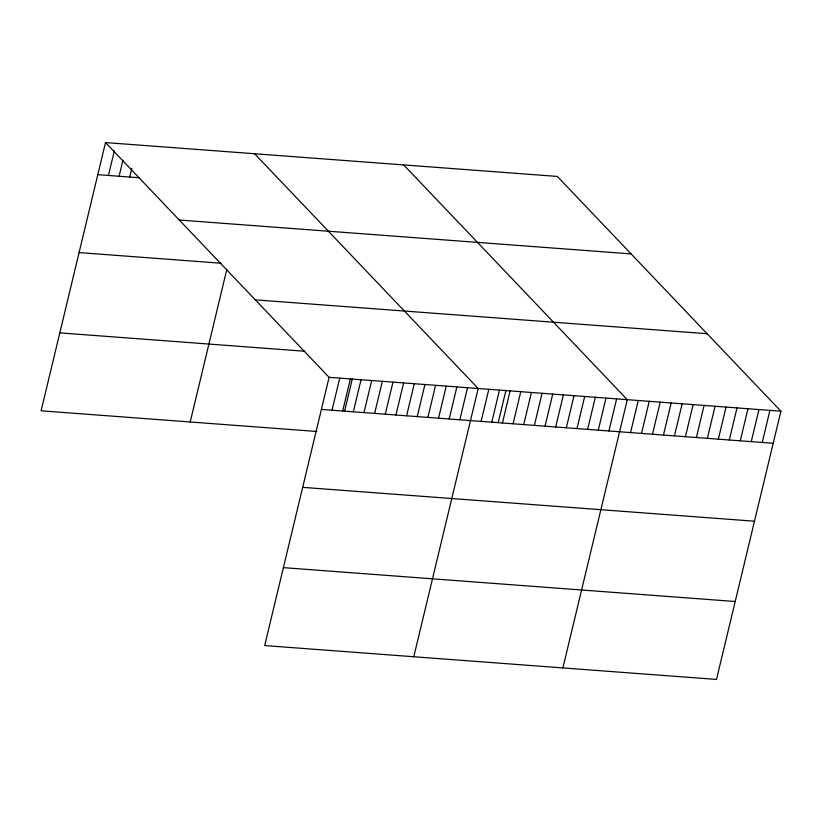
<?xml version="1.0" encoding="UTF-8"?>
<svg xmlns="http://www.w3.org/2000/svg" width="822" height="822" viewBox="0 0 822 822"><rect width="100%" height="100%" fill="white"/><g stroke="black" fill="none" stroke-linecap="round" stroke-linejoin="round"><path stroke-width="1.23" d="M105.504 142.566L329.088 377.329L264.684 645.568L716.496 679.434L780.9 411.195L557.316 176.432L105.504 142.566L41.1 410.805L316.809 431.478M108.442 175.456L114.371 150.765M119.098 176.247L122.951 160.208M129.742 177.049L131.818 168.407M190.201 421.984L226.841 269.339M332.037 410.219L339.733 378.12M342.682 411.01L350.388 378.921M344.644 410.897L352.361 378.737M353.337 411.812L361.033 379.723M363.982 412.613L371.688 380.514M374.637 413.404L382.333 381.316M385.282 414.206L392.988 382.117M395.937 415.007L403.633 382.908M406.582 415.798L414.288 383.71M417.227 416.6L424.933 384.511M427.882 417.401L435.588 385.313M438.527 418.203L446.233 386.104M449.182 418.994L456.888 386.905M459.827 419.795L467.533 387.707M413.785 656.747L478.188 388.498L254.594 153.735M481.127 421.388L488.833 389.299M491.782 422.189L499.488 390.101M498.255 422.405L505.982 390.245M502.427 422.991L510.133 390.892M513.082 423.782L520.788 391.693M523.727 424.584L531.433 392.495M534.382 425.385L542.088 393.286M545.027 426.176L552.733 394.087M555.682 426.978L563.389 394.889M566.327 427.779L574.033 395.68M576.982 428.581L584.689 396.481M587.627 429.372L595.334 397.283M598.282 430.173L605.989 398.084M608.927 430.975L616.634 398.876M562.885 667.926L627.289 399.677L403.694 164.914M630.556 432.588L638.252 400.499M641.52 433.41L649.226 401.321M652.493 434.232L660.2 402.143M663.467 435.054L671.173 402.965M674.441 435.876L682.147 403.787M685.414 436.708L693.121 404.609M696.388 437.53L704.094 405.431M707.362 438.352L715.068 406.253M718.336 439.174L726.042 407.075M729.309 439.996L737.005 407.897M740.273 440.818L747.979 408.719M751.246 441.64L758.953 409.541M762.22 442.462L769.926 410.363M97.797 174.654L139.216 177.758M179.288 220.039L631.101 253.895M79.087 252.59L221.087 263.225M255.303 299.855L707.115 333.722M59.811 332.879L304.757 351.241M329.088 377.329L780.9 411.195M321.381 409.418L773.194 443.284M302.671 487.354L754.483 521.21M283.395 567.642L735.207 601.509"/></g></svg>
